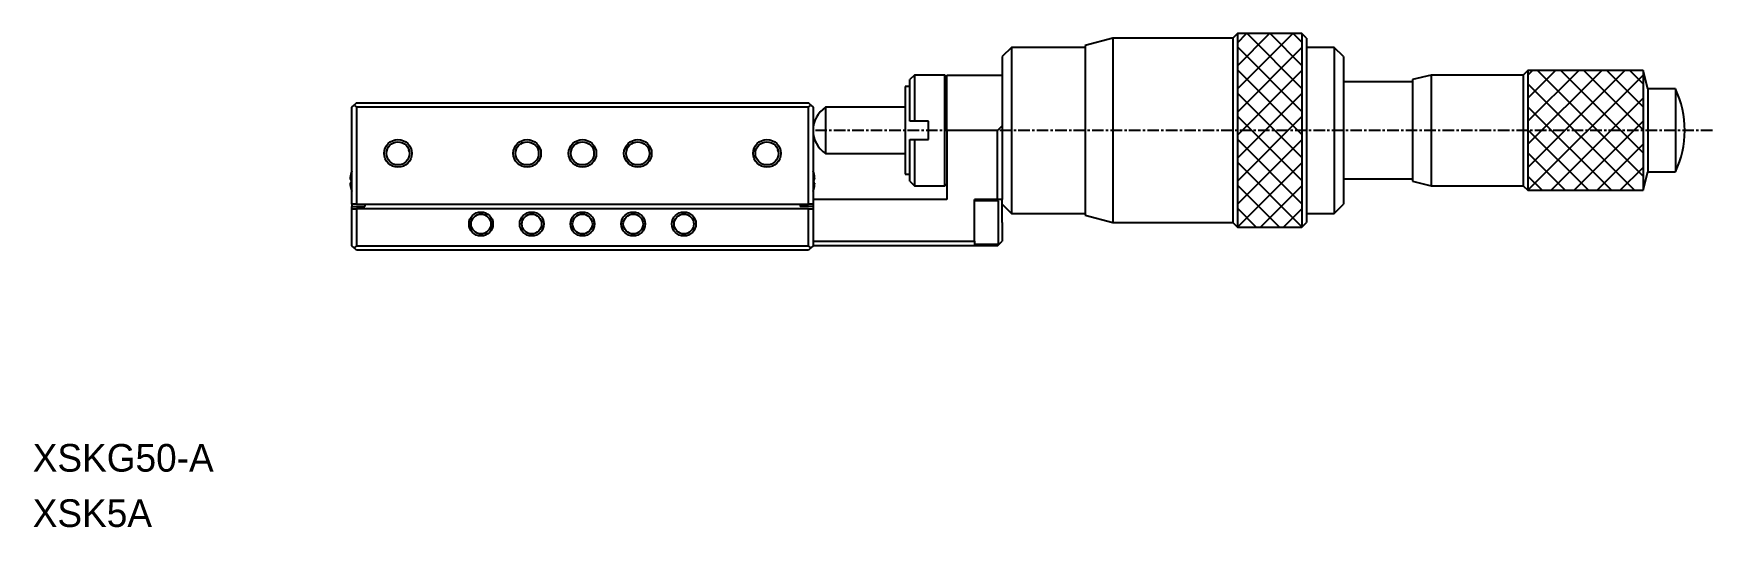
# Model space of a CAD drawing. Extents: x 1264 to 1633, y -30 to 164.
# Drawn here: x 1263.8 to 1445.8, y -29.9 to 23.7 of the extents above; entities that cross this region are included whole.
import ezdxf

# ---------------------------------------------------------------- set-up
doc = ezdxf.new("R2010")
doc.units = 0
doc.linetypes.add('CENTER', pattern=[2, 1.25, -0.25, 0.25, -0.25])
doc.layers.get('0').update_dxf_attribs({"linetype": 'CONTINUOUS'})
doc.layers.add('CENTER', color=1, linetype='CENTER')

msp = doc.modelspace()

# ---------------------------------------------------------------- linework, layer by layer
at = {"color": 7, "linetype": 'CONTINUOUS'}
for p, q in [((1394.35, 23.69), (1393.85, 23.19)), ((1401.35, 23.69), (1394.35, 23.69)), ((1394.35, 23.69), (1394.35, 2.69)), ((1401.85, 23.19), (1401.35, 23.69)), ((1401.35, 23.69), (1401.35, 2.69)), ((1369.85, 22.19), (1368.85, 21.19)), ((1377.85, 22.19), (1369.85, 22.19)), ((1369.85, 22.19), (1369.85, 4.19)), ((1380.85, 23.19), (1377.85, 22.39)), ((1377.85, 22.39), (1377.85, 3.99)), ((1393.85, 23.19), (1380.85, 23.19)), ((1380.85, 23.19), (1380.85, 3.19)), ((1393.85, 23.19), (1393.85, 3.19)), ((1401.85, 23.19), (1401.85, 3.19)), ((1404.85, 22.19), (1401.85, 22.19)), ((1405.85, 21.19), (1404.85, 22.19)), ((1404.85, 22.19), (1404.85, 4.19)), ((1368.85, 21.19), (1368.85, 15.54)), ((1405.85, 21.19), (1405.85, 5.19)), ((1359.35, 19.19), (1358.85, 18.69)), ((1358.85, 14.19), (1358.85, 18.69)), ((1362.65, 19.19), (1359.35, 19.19)), ((1359.35, 19.19), (1359.35, 14.19)), ((1362.85, 18.99), (1362.65, 19.19)), ((1362.65, 13.19), (1362.65, 19.19)), ((1362.85, 19.19), (1368.85, 19.19)), ((1362.85, 13.19), (1362.85, 19.19)), ((1413.35, 18.44), (1405.85, 18.44)), ((1415.35, 19.19), (1413.35, 18.69)), ((1413.35, 18.69), (1413.35, 7.69)), ((1425.35, 19.19), (1415.35, 19.19)), ((1415.35, 19.19), (1415.35, 7.19)), ((1425.85, 19.69), (1425.35, 19.19)), ((1425.35, 19.19), (1425.35, 7.19)), ((1438.35, 19.69), (1425.85, 19.69)), ((1425.85, 19.69), (1425.85, 6.69)), ((1438.85, 17.69), (1438.35, 19.69)), ((1438.35, 19.69), (1438.35, 6.69)), ((1358.85, 17.94), (1358.35, 17.94)), ((1358.35, 17.94), (1358.35, 8.44)), ((1441.84, 17.69), (1438.85, 17.69)), ((1438.85, 17.69), (1438.85, 8.69)), ((1441.84, 17.69), (1441.84, 8.69)), ((1298.35, 15.69), (1298.6, 15.94)), ((1298.35, 5.19), (1298.35, 15.69)), ((1298.85, 16.19), (1298.6, 15.94)), ((1298.6, 15.94), (1298.85, 15.69)), ((1298.85, 16.19), (1347.85, 16.19)), ((1298.85, 15.69), (1298.85, 5.19)), ((1347.85, 15.69), (1298.85, 15.69)), ((1348.1, 15.94), (1347.85, 16.19)), ((1347.85, 15.69), (1348.1, 15.94)), ((1347.85, 5.19), (1347.85, 15.69)), ((1348.1, 15.94), (1348.35, 15.69)), ((1348.35, 15.69), (1348.35, 5.19)), ((1358.35, 15.69), (1349.69, 15.69)), ((1349.69, 15.69), (1349.69, 10.69)), ((1368.85, 15.54), (1368.85, 13.69)), ((1359.35, 14.19), (1358.85, 14.19)), ((1360.85, 14.19), (1359.35, 14.19)), ((1360.85, 12.19), (1360.85, 14.19)), ((1362.65, 7.19), (1362.65, 13.19)), ((1368.35, 13.19), (1362.85, 13.19)), ((1362.85, 13.19), (1362.85, 5.69)), ((1368.35, 13.19), (1368.85, 13.69)), ((1368.35, 5.69), (1368.35, 13.19)), ((1368.85, 13.69), (1368.85, 5.69)), ((1358.85, 12.19), (1359.35, 12.19)), ((1358.85, 7.69), (1358.85, 12.19)), ((1359.35, 12.19), (1360.85, 12.19)), ((1359.35, 12.19), (1359.35, 7.19)), ((1349.69, 10.69), (1358.35, 10.69)), ((1298.16, 7.87), (1298.28, 7.87)), ((1298.28, 7.51), (1298.16, 7.51)), ((1298.28, 8.57), (1298.28, 8.57)), ((1298.28, 7.87), (1298.28, 7.51)), ((1348.42, 8.57), (1348.42, 8.57)), ((1348.42, 7.51), (1348.42, 7.87)), ((1348.42, 7.87), (1348.54, 7.87)), ((1348.54, 7.51), (1348.42, 7.51)), ((1358.35, 8.44), (1358.85, 8.44)), ((1358.85, 7.69), (1359.35, 7.19)), ((1362.65, 7.19), (1362.85, 7.39)), ((1405.85, 7.94), (1413.35, 7.94)), ((1413.35, 7.69), (1415.35, 7.19)), ((1438.35, 6.69), (1438.85, 8.69)), ((1438.85, 8.69), (1441.84, 8.69)), ((1298.28, 6.8), (1298.28, 6.8)), ((1362.85, 5.69), (1348.35, 5.69)), ((1348.42, 6.8), (1348.42, 6.8)), ((1359.35, 7.19), (1362.65, 7.19)), ((1365.85, 1.19), (1365.85, 5.69)), ((1368.35, 5.69), (1365.85, 5.69)), ((1368.45, 5.54), (1365.85, 5.54)), ((1368.85, 5.69), (1368.35, 5.69)), ((1368.45, 0.84), (1368.45, 5.54)), ((1368.85, 3.19), (1368.85, 5.69)), ((1415.35, 7.19), (1425.35, 7.19)), ((1425.35, 7.19), (1425.85, 6.69)), ((1425.85, 6.69), (1438.35, 6.69)), ((1298.35, 5.19), (1298.35, 4.94)), ((1298.85, 5.19), (1298.35, 5.19)), ((1298.35, 4.69), (1298.35, 4.94)), ((1298.35, 4.94), (1299.75, 4.94)), ((1298.35, 4.69), (1298.85, 4.69)), ((1298.35, 0.69), (1298.35, 4.69)), ((1298.85, 5.19), (1347.85, 5.19)), ((1347.85, 4.69), (1298.85, 4.69)), ((1298.85, 4.69), (1298.85, 0.69)), ((1299.75, 5.19), (1299.75, 4.94)), ((1346.95, 5.19), (1346.95, 4.94)), ((1348.35, 4.94), (1346.95, 4.94)), ((1348.35, 5.19), (1347.85, 5.19)), ((1347.85, 4.69), (1348.35, 4.69)), ((1347.85, 0.69), (1347.85, 4.69)), ((1348.35, 5.19), (1348.35, 4.94)), ((1348.35, 4.94), (1348.35, 4.69)), ((1348.35, 4.69), (1348.35, 0.69)), ((1368.85, 5.19), (1369.85, 4.19)), ((1369.85, 4.19), (1377.85, 4.19)), ((1377.85, 3.99), (1380.85, 3.19)), ((1401.85, 4.19), (1404.85, 4.19)), ((1404.85, 4.19), (1405.85, 5.19)), ((1368.85, 3.19), (1368.85, 1.19)), ((1380.85, 3.19), (1393.85, 3.19)), ((1393.85, 3.19), (1394.35, 2.69)), ((1394.35, 2.69), (1401.35, 2.69)), ((1401.35, 2.69), (1401.85, 3.19)), ((1298.6, 0.44), (1298.35, 0.69)), ((1298.85, 0.69), (1298.6, 0.44)), ((1298.85, 0.19), (1298.6, 0.44)), ((1298.85, 0.69), (1347.85, 0.69)), ((1347.85, 0.19), (1298.85, 0.19)), ((1348.1, 0.44), (1347.85, 0.69)), ((1348.1, 0.44), (1347.85, 0.19)), ((1348.35, 0.69), (1348.1, 0.44)), ((1348.35, 1.19), (1365.85, 1.19)), ((1365.85, 0.69), (1348.35, 0.69)), ((1365.85, 1.19), (1365.85, 0.69)), ((1365.85, 0.84), (1368.45, 0.84)), ((1368.35, 0.69), (1365.85, 0.69)), ((1368.35, 0.69), (1368.85, 1.19))]:
    msp.add_line(p, q, dxfattribs=at)
at = {"color": 3, "linetype": 'CONTINUOUS'}
for p, q in [((1394.35, 17.68), (1400.35, 23.69)), ((1394.35, 20.18), (1397.85, 23.69)), ((1394.35, 22.68), (1395.35, 23.69)), ((1395.4, 23.69), (1401.35, 17.74)), ((1397.9, 23.69), (1401.35, 20.24)), ((1400.4, 23.69), (1401.35, 22.74)), ((1394.35, 22.24), (1401.35, 15.24)), ((1394.35, 15.18), (1401.35, 22.18)), ((1394.35, 19.74), (1401.35, 12.74)), ((1394.35, 12.68), (1401.35, 19.68)), ((1425.85, 9.18), (1436.35, 19.69)), ((1425.85, 11.68), (1433.85, 19.69)), ((1425.85, 14.18), (1431.35, 19.69)), ((1425.85, 16.68), (1428.85, 19.69)), ((1425.85, 19.18), (1426.35, 19.69)), ((1425.85, 6.69), (1438.35, 19.18)), ((1425.85, 18.24), (1437.4, 6.69)), ((1426.9, 19.69), (1438.35, 8.24)), ((1429.4, 19.69), (1438.35, 10.74)), ((1431.9, 19.69), (1438.35, 13.24)), ((1434.4, 19.69), (1438.35, 15.74)), ((1436.9, 19.69), (1438.35, 18.24)), ((1394.35, 17.24), (1401.35, 10.24)), ((1394.35, 10.18), (1401.35, 17.18)), ((1428.35, 6.69), (1438.35, 16.68)), ((1394.35, 14.74), (1401.35, 7.74)), ((1394.35, 7.68), (1401.35, 14.68)), ((1425.85, 15.74), (1434.9, 6.69)), ((1425.85, 13.24), (1432.4, 6.69)), ((1430.85, 6.69), (1438.35, 14.18)), ((1304.53, 11.11), (1304.47, 11.24)), ((1304.58, 10.93), (1304.54, 11.06)), ((1344.58, 10.93), (1344.54, 11.06)), ((1394.35, 12.24), (1401.35, 5.24)), ((1394.35, 5.18), (1401.35, 12.18)), ((1433.35, 6.69), (1438.35, 11.68)), ((1394.35, 9.74), (1401.35, 2.74)), ((1394.35, 2.69), (1401.35, 9.68)), ((1425.85, 10.74), (1429.9, 6.69)), ((1435.85, 6.69), (1438.35, 9.18)), ((1425.85, 8.24), (1427.4, 6.69)), ((1394.35, 7.24), (1398.9, 2.69)), ((1396.85, 2.69), (1401.35, 7.18)), ((1394.35, 4.74), (1396.4, 2.69)), ((1399.35, 2.69), (1401.35, 4.68))]:
    msp.add_line(p, q, dxfattribs=at)
for centre, radius in [((1303.35, 10.69), 1.5), ((1317.35, 10.69), 1.5), ((1323.35, 10.69), 1.5), ((1329.35, 10.69), 1.5), ((1343.35, 10.69), 1.5), ((1312.35, 3.04), 1.3), ((1317.85, 3.04), 1.3), ((1323.35, 3.04), 1.3), ((1328.85, 3.04), 1.3), ((1334.35, 3.04), 1.3)]:
    msp.add_circle(centre, radius, dxfattribs=at)
at = {"color": 7, "linetype": 'CONTINUOUS'}
for centre, radius in [((1303.35, 10.69), 1.25), ((1317.35, 10.69), 1.25), ((1323.35, 10.69), 1.25), ((1329.35, 10.69), 1.25), ((1343.35, 10.69), 1.25), ((1312.35, 3.04), 1.07), ((1317.85, 3.04), 1.07), ((1323.35, 3.04), 1.07), ((1328.85, 3.04), 1.07), ((1334.35, 3.04), 1.07)]:
    msp.add_circle(centre, radius, dxfattribs=at)
for centre, radius, start, end in [((1432.35, 13.19), 10.5, 0, 25.3769), ((1351.35, 13.19), 3, 123.5573, 180), ((1351.35, 13.19), 3, 180, 236.4427), ((1432.35, 13.19), 10.5, 334.6231, 0), ((1301.35, 7.69), 3.19, 163.8933, 176.7703), ((1301.35, 7.69), 3.19, 183.2297, 196.1067), ((1301.35, 7.69), 3.2, 159.6359, 163.8775), ((1345.35, 7.69), 3.2, 16.1225, 20.3641), ((1345.35, 7.69), 3.19, 3.2297, 16.1067), ((1345.35, 7.69), 3.19, 343.8933, 356.7703), ((1301.35, 7.69), 3.2, 196.1225, 200.3641), ((1345.35, 7.69), 3.2, 339.6359, 343.8775)]:
    msp.add_arc(centre, radius, start, end, dxfattribs=at)
at = {"layer": 'CENTER', "color": 1, "linetype": 'CENTER'}
msp.add_line((1445.85, 13.19), (1348.35, 13.19), dxfattribs=at)

# ---------------------------------------------------------------- texts
at = {"color": 7, "linetype": 'CONTINUOUS'}
for s, p in [('XSKG50-A', (1263.75, -23.81)), ('XSK5A', (1263.75, -29.81))]:
    msp.add_text(s, height=3, dxfattribs=at).set_placement(p)

doc.saveas('drawing.dxf')
